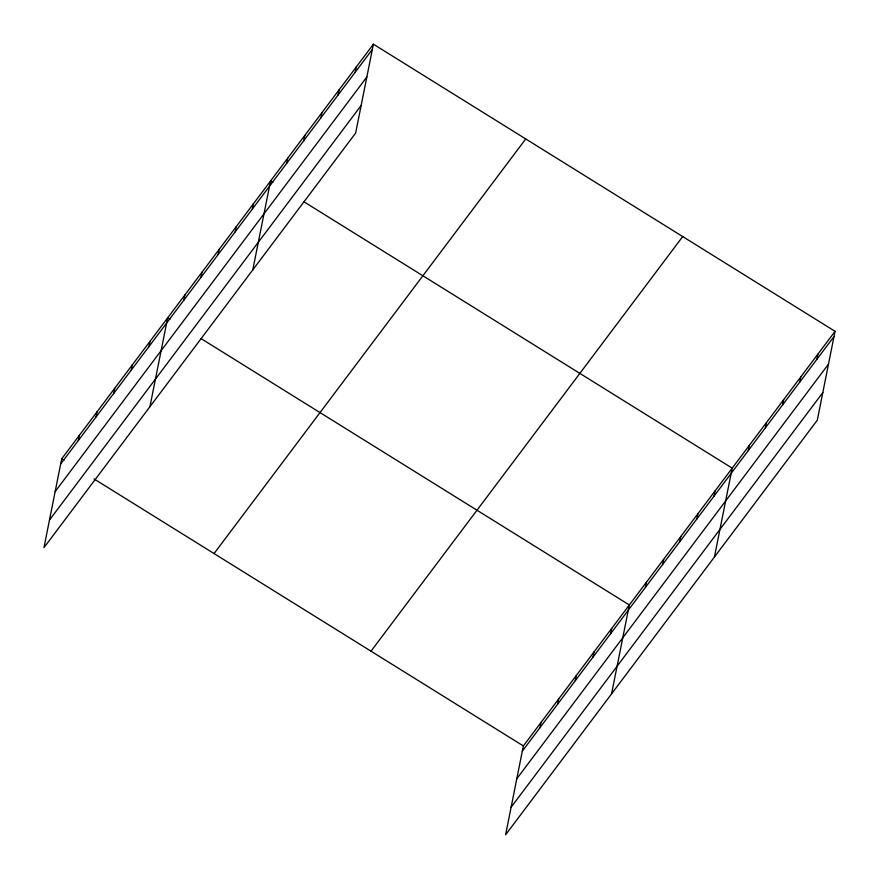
<?xml version="1.0" encoding="UTF-8"?>
<svg xmlns="http://www.w3.org/2000/svg" width="879" height="879" viewBox="0 0 879 879"><rect width="100%" height="100%" fill="white"/><g stroke="black" fill="none" stroke-linecap="round" stroke-linejoin="round"><path stroke-width="1.32" d="M373.399 44.192L61.706 458.805L43.95 547.683L355.643 133.059L373.399 44.192L835.05 331.317L817.294 420.195L505.601 834.808L523.357 745.941L835.05 331.317M78.33 440.533L79.374 435.314M95.987 417.042L97.031 411.822M113.655 393.55L114.699 388.32M131.312 370.048L132.355 364.829M148.98 346.557L150.023 341.338M149.924 406.713L167.68 317.835L169.988 319.275M183.788 300.255L184.832 295.036M200.928 277.456L201.972 272.226M218.069 254.646L219.113 249.427M235.209 231.847L236.253 226.617M252.361 209.037L253.394 203.818M252.789 269.886L270.545 181.019L272.853 182.447M286.642 163.428L287.686 158.209M303.782 140.629L304.826 135.41M320.923 117.83L321.967 112.6M338.074 95.02L339.118 89.801M355.215 72.221L356.259 66.991M539.981 727.669L541.024 722.439M557.638 704.167L558.681 698.948M575.305 680.676L576.349 675.457M592.962 657.184L594.006 651.954M610.63 633.682L611.674 628.463M611.575 693.839L629.331 604.972L201.148 338.657M645.428 587.392L646.472 582.162M662.579 564.582L663.623 559.363M679.72 541.783L680.764 536.553M696.86 518.973L697.904 513.754M714.001 496.174L715.045 490.954M714.429 557.011L732.196 468.144L304.013 201.829M748.293 450.564L749.337 445.345M765.433 427.754L766.477 422.535M782.574 404.955L783.618 399.736M799.725 382.156L800.769 376.926M816.866 359.346L817.909 354.127M60.662 464.035L372.355 49.411M55.146 491.636L366.84 77.022M49.466 520.071L361.159 105.458M214.047 553.561L525.741 138.948M371.015 651.185L682.708 236.572M522.313 751.16L834.006 336.547M516.797 778.761L828.49 364.148M511.117 807.208L822.81 392.583M61.706 458.805L64.013 460.244M94.02 478.912L523.357 745.941"/></g></svg>
